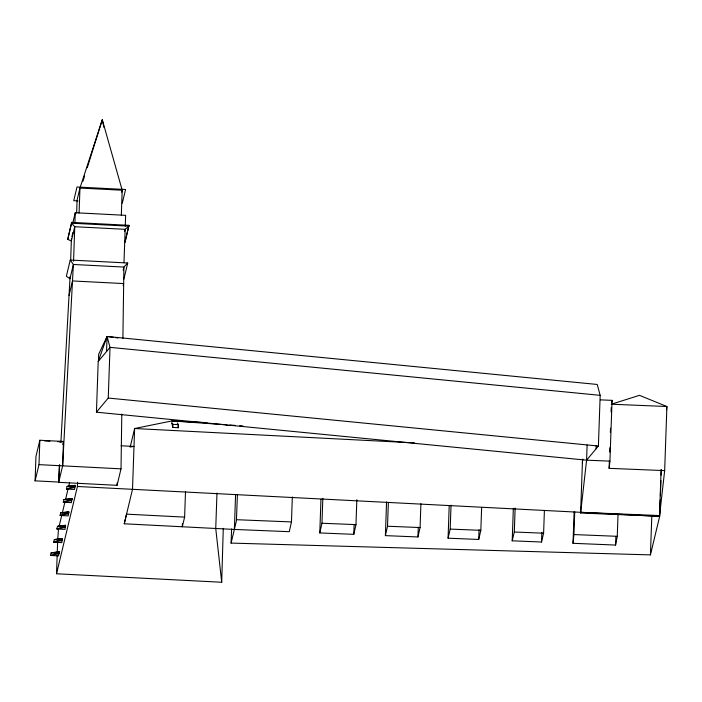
<?xml version="1.0" encoding="UTF-8"?>
<svg xmlns="http://www.w3.org/2000/svg" width="702" height="702" viewBox="0 0 702 702"><rect width="100%" height="100%" fill="white"/><g stroke="black" fill="none" stroke-linecap="round" stroke-linejoin="round"><path stroke-width="1.05" d="M123.842 279.22L127.729 262.996L70.244 260.047L73.377 264.478L62.636 465.847L58.687 482.327L117.067 485.319L121.016 468.848L121.797 414.031M122.885 338.39L123.903 267.067L127.729 262.996M117.067 485.319L117.102 483.125M59.345 465.093L58.749 482.055L35.1 480.844L35.951 456.449L39.838 440.251L63.487 441.461L62.636 465.847M35.1 480.844L38.987 464.636L39.838 440.251M71.63 222.385L71.604 223.201L74.754 226.728L71.35 240.953L67.725 239.382L71.63 222.385L128.966 225.333L125.061 242.322L125.088 241.506M223.271 528.334L221.7 582.248L56.52 573.771L57.152 555.545M57.266 552.325L57.608 542.681M57.713 539.461L58.52 528.781M70.665 260.354L71.428 238.575M73.552 261.232L74.754 226.728L125.149 229.317L128.94 226.141L71.604 223.201L67.725 239.382M74.903 222.464L75.246 212.741L125.64 215.33L125.263 226.132M76.641 212.996L77.097 199.973L79.958 188.057L102.281 119.752L122.201 190.224L121.323 215.189M79.08 213.022L79.958 188.057L122.201 190.224L121.718 192.208M56.52 573.771L77.431 486.486L77.58 482.204M600.385 399.868L612.056 400.351L609.933 461.144L586.591 460.179L96.437 412.188L98.21 361.495L107.064 336.477L597.218 384.459L600.175 395.34L598.402 446.042L586.591 460.179L580.607 513.013L659.494 516.26L664.662 470.621L666.9 406.511L639.478 395.331L611.363 404.22L666.9 406.511L666.531 409.766M98.429 360.854L98.657 354.273L107.064 336.477L113.575 337.372M106.537 351.518L107.064 336.477L110.021 347.358L108.248 398.052L96.437 412.188M123.982 262.741L125.149 229.317L124.666 231.353M172.815 427.43L172.929 424.359L171.753 422.736L172.815 427.43L178.343 427.72L178.448 424.649L177.273 423.016M182.415 523.552L182.301 526.763L184.608 517.12L185.512 491.391M216.971 493.102L215.742 528.483L221.7 582.248M660.24 500.087L659.669 516.374L650.438 554.887L231.09 543.094L231.581 528.983M292.33 496.963L291.462 521.928L289.277 531.686L234.363 529.44L235.574 494.699M231.09 543.094L236.407 520.884L237.408 494.734M356.844 499.657L355.975 524.622L353.79 534.336L319.787 532.941L320.963 499.289M319.787 532.941L321.964 523.244L322.832 498.28M353.79 534.336L354.133 524.561M420.919 503.676L420.086 527.553L417.936 536.96L385.38 535.626L386.556 501.974M385.38 535.626L387.522 526.237L388.355 502.351M417.936 536.96L418.278 527.193M481.633 507.537L480.835 530.335L478.711 539.452L448.078 538.197L449.21 505.624M448.078 538.197L450.193 529.089L451.026 505.203M478.711 539.452L479.054 529.677M544.401 510.398L543.611 533.195L541.514 542.023L512.206 540.821L513.346 508.257M512.206 540.821L514.303 532.011L515.136 508.125M541.514 542.023L541.856 532.256M618.023 514.61L617.26 536.319L615.575 545.059L573.016 543.313L574.113 511.828M573.016 543.313L573.929 534.564L574.727 511.767M580.607 513.013L582.537 459.196M586.591 460.179L587.118 445.007M596.095 448.806L596.2 445.577M664.662 470.621L609.117 468.331L609.389 460.731M609.687 452.053L609.836 447.709M610.371 432.511L610.521 428.167M611.091 411.881L611.24 407.537M615.575 545.059L615.882 536.372M650.438 554.887L651.807 515.803M659.494 516.26L661.126 469.533M660.389 495.744L660.915 480.545M661.108 475.122L661.302 469.691M58.81 480.133L59.652 464.829M60.925 441.874L70.077 276.544M59.082 551.746L58.608 555.879L50.474 555.457L51.106 552.825L59.082 551.746L59.24 553.237L51.106 552.825L59.196 552.053M62.294 538.487L61.82 542.62L53.685 542.198L54.317 539.566L62.294 538.487L62.452 539.978L54.317 539.566L62.408 538.794M65.47 525.254L64.988 529.387L56.853 528.966L57.485 526.333L65.47 525.254L65.619 526.746L57.485 526.333L65.576 525.561M68.708 511.749L68.226 515.882L60.091 515.461L60.723 512.82L68.708 511.749L68.857 513.241L60.723 512.82L68.814 512.056M71.876 498.508L71.402 502.632L63.268 502.211L63.9 499.578L71.876 498.508L72.034 499.991L63.9 499.578L71.99 498.806M75.035 485.328L74.561 489.461L66.427 489.04L67.059 486.407L75.035 485.328L75.193 486.819L67.059 486.407L75.14 485.635M582.344 463.171L582.792 459.222M611.828 402.404L612.056 400.351M609.117 468.331L609.933 461.144M234.363 529.44L124.245 523.789L126.553 514.145L184.608 517.12M72.806 222.903L75.246 212.741M71.92 236.548L72.894 232.485M70.244 260.047L66.357 276.263L69.963 278.738L73.377 264.478L123.903 267.067L123.166 270.13M69.042 295.384L72.499 280.949L123.666 283.573L123.166 285.635M62.759 444.498L63.487 441.461M122.28 203.194L125.57 189.496L77.009 187.004L73.728 200.702L78.045 200.921M125.333 240.496L128.966 225.333M59.029 526.676L61.802 515.084M62.311 512.978L64.83 502.439M65.593 499.28L68.112 488.741M68.62 486.635L69.63 482.423M130.168 447.148L134.626 428.518L171.902 420.937L206.888 422.639M124.245 523.789L132.502 489.312L134.626 428.518L414.47 442.883M82.985 181.221L84.617 176.009M87.232 167.681L102.281 119.752L103.826 127.246M98.21 361.495L110.021 347.358L600.175 395.34M74.886 485.968L66.427 489.04L74.71 487.425M71.727 499.14L63.268 502.211L71.56 500.596M67.611 512.723L60.091 515.461L68.384 513.846M64.373 526.237L56.853 528.966L65.146 527.351M61.206 539.469L53.685 542.198L61.978 540.584M57.994 552.728L50.474 555.457L58.766 553.843M130.853 446.867L134.003 446.428L121.042 445.77M59.688 441.935L61.864 441.812L57.529 441.584M236.53 519.708L291.462 521.928M321.964 523.244L355.975 524.622M387.522 526.237L420.086 527.553M450.193 529.089L480.835 530.335M514.303 532.011L543.611 533.195M573.929 534.564L617.26 536.319M580.686 512.32L659.573 515.566M226.386 425.307L228.378 425.412M172.929 424.359L178.448 424.649M44.507 440.917L49.93 441.198M38.987 464.636L121.016 468.848M77.431 486.486L659.669 516.374M226.579 424.807L171.902 420.937L177.343 421.577M229.852 425.035L235.328 425.421M239.698 425.737L242.98 425.965M108.248 398.052L598.402 446.042M115.742 337.68L117.91 337.978M177.913 425.833L178.343 427.72"/></g></svg>
